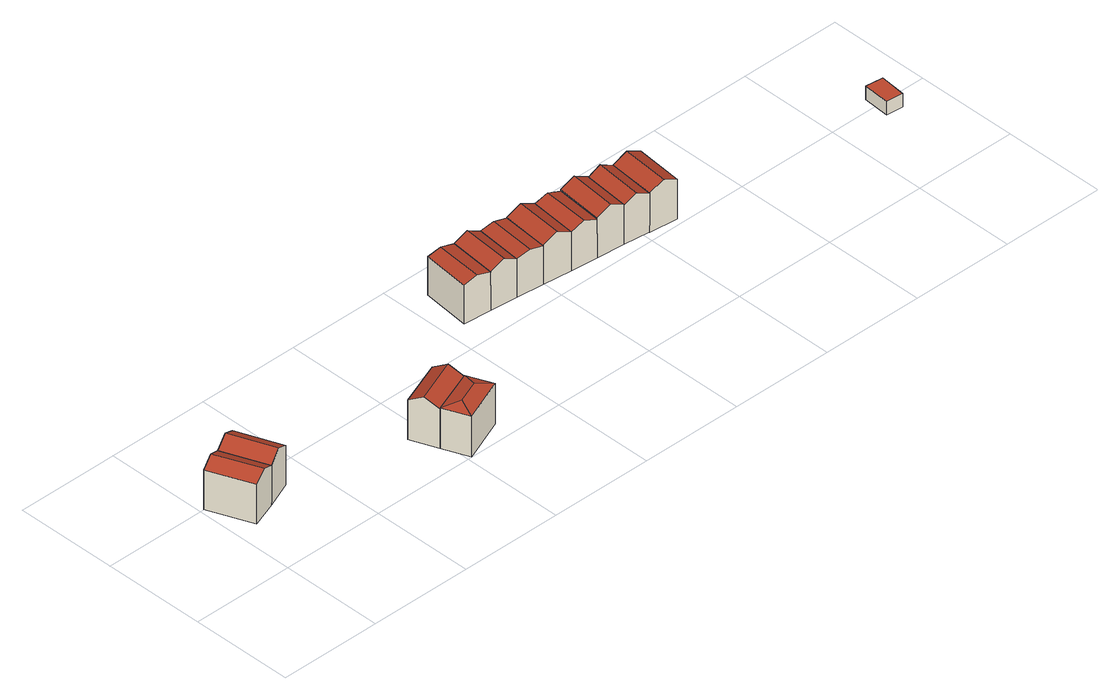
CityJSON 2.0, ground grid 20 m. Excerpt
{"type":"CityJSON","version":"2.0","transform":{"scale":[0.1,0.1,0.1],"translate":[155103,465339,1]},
"CityObjects":{
"building1":{"type":"Building","attributes":{"b3_bag_bag_overlap":0,"b3_bouwlagen":3,"b3_dak_type":"slanted","b3_extrusie":"standard","b3_h_dak_50p":8.94,"b3_h_dak_70p":9.83,"b3_h_dak_max":11.22,"b3_h_dak_min":5.19,"b3_h_maaiveld":1.77,"b3_h_nok":11.43,"b3_is_glas_dak":false,"b3_kas_warenhuis":false,"b3_kwaliteitsindicator":true,"b3_mutatie_ahn3_ahn4":false,"b3_mutatie_ahn4_ahn5":false,"b3_n_nok":2,"b3_n_vlakken":3,"b3_opp_buitenmuur":62.25,"b3_opp_dak_plat":0,"b3_opp_dak_schuin":71.89,"b3_opp_grond":50.16,"b3_opp_scheidingsmuur":131.34,"b3_rmse_lod12":1.87,"b3_rmse_lod13":1.87,"b3_rmse_lod22":0.463,"b3_t_run":41,"b3_val3dity_lod12":"[]","b3_val3dity_lod13":"[]","b3_val3dity_lod22":"[]","b3_volume_lod12":400.43,"b3_volume_lod13":400.43,"b3_volume_lod22":357.15,"geconstateerd":false,"oorspronkelijkbouwjaar":1986,"status":"Pand in gebruik"},"children":["building1-1"]},
"building1-1":{"type":"BuildingPart","parents":["building1"],"geometry":[{"type":"Solid","lod":"2.2","boundaries":[[[[0,1,2,3]],[[4,5,6,7]],[[5,4,1,0]],[[4,7,8,2,1]],[[9,8,7,6]],[[8,9,3,2]],[[9,6,5,0,3]]]],"semantics":{"surfaces":[{"type":"GroundSurface"},{"type":"RoofSurface"},{"type":"WallSurface"}],"values":[[0,1,2,2,1,2,2]]}}]},
"building2":{"type":"Building","attributes":{"b3_bag_bag_overlap":0,"b3_bouwlagen":3,"b3_dak_type":"slanted","b3_extrusie":"standard","b3_h_dak_50p":9.03,"b3_h_dak_70p":9.76,"b3_h_dak_max":11.22,"b3_h_dak_min":5.05,"b3_h_maaiveld":1.75,"b3_h_nok":11.38,"b3_is_glas_dak":false,"b3_kas_warenhuis":false,"b3_kwaliteitsindicator":true,"b3_mutatie_ahn3_ahn4":false,"b3_mutatie_ahn4_ahn5":false,"b3_n_nok":1,"b3_n_vlakken":3,"b3_opp_buitenmuur":113.71,"b3_opp_dak_plat":0,"b3_opp_dak_schuin":79.47,"b3_opp_grond":52.53,"b3_opp_scheidingsmuur":62.95,"b3_rmse_lod12":2.38,"b3_rmse_lod13":2.38,"b3_rmse_lod22":0.837,"b3_t_run":48,"b3_val3dity_lod12":"[]","b3_val3dity_lod13":"[]","b3_val3dity_lod22":"[]","b3_volume_lod12":422.05,"b3_volume_lod13":422.05,"b3_volume_lod22":360.21,"geconstateerd":false,"oorspronkelijkbouwjaar":1986,"status":"Pand in gebruik"},"children":["building2-1"]},
"building2-1":{"type":"BuildingPart","parents":["building2"],"geometry":[{"type":"Solid","lod":"2.2","boundaries":[[[[1,0,10,11]],[[5,4,12,13]],[[4,5,0,1]],[[5,13,14,10,0]],[[15,14,13,12]],[[14,15,11,10]],[[15,12,4,1,11]]]],"semantics":{"surfaces":[{"type":"GroundSurface"},{"type":"RoofSurface"},{"type":"WallSurface"}],"values":[[0,1,2,2,1,2,2]]}}]},
"building3":{"type":"Building","attributes":{"b3_bag_bag_overlap":0,"b3_bouwlagen":3,"b3_dak_type":"slanted","b3_extrusie":"standard","b3_h_dak_50p":8.78,"b3_h_dak_70p":10.04,"b3_h_dak_max":11.35,"b3_h_dak_min":4.93,"b3_h_maaiveld":1.89,"b3_h_nok":11.53,"b3_is_glas_dak":false,"b3_kas_warenhuis":false,"b3_kwaliteitsindicator":true,"b3_mutatie_ahn3_ahn4":false,"b3_mutatie_ahn4_ahn5":false,"b3_n_nok":1,"b3_n_vlakken":2,"b3_opp_buitenmuur":111.55,"b3_opp_dak_plat":0,"b3_opp_dak_schuin":79.59,"b3_opp_grond":52.22,"b3_opp_scheidingsmuur":62.62,"b3_rmse_lod12":2.19,"b3_rmse_lod13":2.19,"b3_rmse_lod22":0.0467,"b3_t_run":45,"b3_val3dity_lod12":"[]","b3_val3dity_lod13":"[]","b3_val3dity_lod22":"[]","b3_volume_lod12":417.37,"b3_volume_lod13":417.37,"b3_volume_lod22":353.97,"geconstateerd":false,"oorspronkelijkbouwjaar":1986,"status":"Pand in gebruik"},"children":["building3-1"]},
"building3-1":{"type":"BuildingPart","parents":["building3"],"geometry":[{"type":"Solid","lod":"2.2","boundaries":[[[[16,17,18,19]],[[20,21,22,17,16]],[[23,22,21,24]],[[22,23,18,17]],[[23,24,25,19,18]],[[20,25,24,21]],[[25,20,16,19]]]],"semantics":{"surfaces":[{"type":"GroundSurface"},{"type":"WallSurface"},{"type":"RoofSurface"}],"values":[[0,1,2,1,1,2,1]]}}]},
"building4":{"type":"Building","attributes":{"b3_bag_bag_overlap":0,"b3_bouwlagen":3,"b3_dak_type":"slanted","b3_extrusie":"standard","b3_h_dak_50p":9.57,"b3_h_dak_70p":10.06,"b3_h_dak_max":11.33,"b3_h_dak_min":4.98,"b3_h_maaiveld":1.9,"b3_h_nok":11.47,"b3_is_glas_dak":false,"b3_kas_warenhuis":false,"b3_kwaliteitsindicator":true,"b3_mutatie_ahn3_ahn4":false,"b3_mutatie_ahn4_ahn5":false,"b3_n_nok":1,"b3_n_vlakken":4,"b3_opp_buitenmuur":52.68,"b3_opp_dak_plat":3.9,"b3_opp_dak_schuin":75.64,"b3_opp_grond":49.98,"b3_opp_scheidingsmuur":125.04,"b3_rmse_lod12":2.27,"b3_rmse_lod13":2.27,"b3_rmse_lod22":0.197,"b3_t_run":31,"b3_val3dity_lod12":"[]","b3_val3dity_lod13":"[]","b3_val3dity_lod22":"[]","b3_volume_lod12":408.25,"b3_volume_lod13":408.25,"b3_volume_lod22":339.85,"geconstateerd":false,"oorspronkelijkbouwjaar":1986,"status":"Pand in gebruik"},"children":["building4-1"]},
"building4-1":{"type":"BuildingPart","parents":["building4"],"geometry":[{"type":"Solid","lod":"2.2","boundaries":[[[[26,27,18,17]],[[28,29,30,31]],[[29,28,27,26]],[[32,28,31]],[[28,32,18,27]],[[33,32,31,30]],[[32,33,17,18]],[[29,33,30]],[[33,29,26,17]]]],"semantics":{"surfaces":[{"type":"GroundSurface"},{"type":"RoofSurface"},{"type":"WallSurface"}],"values":[[0,1,2,1,2,1,2,1,2]]}}]},
"building5":{"type":"Building","attributes":{"b3_bag_bag_overlap":0,"b3_bouwlagen":3,"b3_dak_type":"slanted","b3_extrusie":"standard","b3_h_dak_50p":8.8,"b3_h_dak_70p":9.8,"b3_h_dak_max":11.4,"b3_h_dak_min":5.19,"b3_h_maaiveld":1.96,"b3_h_nok":11.45,"b3_is_glas_dak":false,"b3_kas_warenhuis":false,"b3_kwaliteitsindicator":true,"b3_mutatie_ahn3_ahn4":false,"b3_mutatie_ahn4_ahn5":false,"b3_n_nok":1,"b3_n_vlakken":2,"b3_opp_buitenmuur":46.03,"b3_opp_dak_plat":0,"b3_opp_dak_schuin":75.01,"b3_opp_grond":50,"b3_opp_scheidingsmuur":125.24,"b3_rmse_lod12":2.08,"b3_rmse_lod13":2.08,"b3_rmse_lod22":0.0445,"b3_t_run":27,"b3_val3dity_lod12":"[]","b3_val3dity_lod13":"[]","b3_val3dity_lod22":"[]","b3_volume_lod12":391.27,"b3_volume_lod13":391.27,"b3_volume_lod22":336.63,"geconstateerd":false,"oorspronkelijkbouwjaar":1986,"status":"Pand in gebruik"},"children":["building5-1"]},
"building5-1":{"type":"BuildingPart","parents":["building5"],"geometry":[{"type":"Solid","lod":"2.2","boundaries":[[[[34,35,36,37]],[[38,39,40,41]],[[39,38,35,34]],[[38,41,42,36,35]],[[43,42,41,40]],[[42,43,37,36]],[[43,40,39,34,37]]]],"semantics":{"surfaces":[{"type":"GroundSurface"},{"type":"RoofSurface"},{"type":"WallSurface"}],"values":[[0,1,2,2,1,2,2]]}}]},
"building6":{"type":"Building","attributes":{"b3_bag_bag_overlap":0,"b3_bouwlagen":3,"b3_dak_type":"slanted","b3_extrusie":"standard","b3_h_dak_50p":8.79,"b3_h_dak_70p":9.81,"b3_h_dak_max":11.35,"b3_h_dak_min":5.14,"b3_h_maaiveld":1.96,"b3_h_nok":11.45,"b3_is_glas_dak":false,"b3_kas_warenhuis":false,"b3_kwaliteitsindicator":true,"b3_mutatie_ahn3_ahn4":false,"b3_mutatie_ahn4_ahn5":false,"b3_n_nok":1,"b3_n_vlakken":2,"b3_opp_buitenmuur":45.59,"b3_opp_dak_plat":0,"b3_opp_dak_schuin":74.37,"b3_opp_grond":49.54,"b3_opp_scheidingsmuur":125.25,"b3_rmse_lod12":2.08,"b3_rmse_lod13":2.08,"b3_rmse_lod22":0.0172,"b3_t_run":26,"b3_val3dity_lod12":"[]","b3_val3dity_lod13":"[]","b3_val3dity_lod22":"[]","b3_volume_lod12":389,"b3_volume_lod13":389,"b3_volume_lod22":333.54,"geconstateerd":false,"oorspronkelijkbouwjaar":1986,"status":"Pand in gebruik"},"children":["building6-1"]},
"building6-1":{"type":"BuildingPart","parents":["building6"],"geometry":[{"type":"Solid","lod":"2.2","boundaries":[[[[35,34,44,45]],[[39,38,46,47]],[[38,39,34,35]],[[39,47,48,44,34]],[[49,48,47,46]],[[48,49,45,44]],[[49,46,38,35,45]]]],"semantics":{"surfaces":[{"type":"GroundSurface"},{"type":"RoofSurface"},{"type":"WallSurface"}],"values":[[0,1,2,2,1,2,2]]}}]},
"building7":{"type":"Building","attributes":{"b3_bag_bag_overlap":0,"b3_bouwlagen":3,"b3_dak_type":"slanted","b3_extrusie":"standard","b3_h_dak_50p":8.74,"b3_h_dak_70p":9.78,"b3_h_dak_max":11.38,"b3_h_dak_min":5.13,"b3_h_maaiveld":1.96,"b3_h_nok":11.45,"b3_is_glas_dak":false,"b3_kas_warenhuis":false,"b3_kwaliteitsindicator":true,"b3_mutatie_ahn3_ahn4":false,"b3_mutatie_ahn4_ahn5":false,"b3_n_nok":1,"b3_n_vlakken":2,"b3_opp_buitenmuur":46.05,"b3_opp_dak_plat":0,"b3_opp_dak_schuin":75.33,"b3_opp_grond":50.14,"b3_opp_scheidingsmuur":125.22,"b3_rmse_lod12":2.13,"b3_rmse_lod13":2.13,"b3_rmse_lod22":0.016,"b3_t_run":24,"b3_val3dity_lod12":"[]","b3_val3dity_lod13":"[]","b3_val3dity_lod22":"[]","b3_volume_lod12":393.01,"b3_volume_lod13":393.01,"b3_volume_lod22":337.45,"geconstateerd":false,"oorspronkelijkbouwjaar":1986,"status":"Pand in gebruik"},"children":["building7-1"]},
"building7-1":{"type":"BuildingPart","parents":["building7"],"geometry":[{"type":"Solid","lod":"2.2","boundaries":[[[[45,44,50,51]],[[48,49,52,53]],[[49,48,44,45]],[[48,53,54,50,44]],[[55,54,53,52]],[[54,55,51,50]],[[55,52,49,45,51]]]],"semantics":{"surfaces":[{"type":"GroundSurface"},{"type":"RoofSurface"},{"type":"WallSurface"}],"values":[[0,1,2,2,1,2,2]]}}]},
"building8":{"type":"Building","attributes":{"b3_bag_bag_overlap":0,"b3_bouwlagen":3,"b3_dak_type":"slanted","b3_extrusie":"standard","b3_h_dak_50p":8.83,"b3_h_dak_70p":9.86,"b3_h_dak_max":11.39,"b3_h_dak_min":5.15,"b3_h_maaiveld":1.96,"b3_h_nok":11.44,"b3_is_glas_dak":false,"b3_kas_warenhuis":false,"b3_kwaliteitsindicator":true,"b3_mutatie_ahn3_ahn4":false,"b3_mutatie_ahn4_ahn5":false,"b3_n_nok":2,"b3_n_vlakken":3,"b3_opp_buitenmuur":58.74,"b3_opp_dak_plat":0,"b3_opp_dak_schuin":89.35,"b3_opp_grond":52.33,"b3_opp_scheidingsmuur":125.17,"b3_rmse_lod12":1.89,"b3_rmse_lod13":1.89,"b3_rmse_lod22":0.0527,"b3_t_run":21,"b3_val3dity_lod12":"[]","b3_val3dity_lod13":"[]","b3_val3dity_lod22":"[]","b3_volume_lod12":414.5,"b3_volume_lod13":414.5,"b3_volume_lod22":360.22,"geconstateerd":false,"oorspronkelijkbouwjaar":1986,"status":"Pand in gebruik"},"children":["building8-1"]},
"building8-1":{"type":"BuildingPart","parents":["building8"],"geometry":[{"type":"Solid","lod":"2.2","boundaries":[[[[51,50,56,57]],[[58,59,60,61]],[[59,58,50,51]],[[58,61,62,56,50]],[[63,62,61,60]],[[62,63,57,56]],[[63,60,59,51,57]]]],"semantics":{"surfaces":[{"type":"GroundSurface"},{"type":"RoofSurface"},{"type":"WallSurface"}],"values":[[0,1,2,2,1,2,2]]}}]},
"building9":{"type":"Building","attributes":{"b3_bag_bag_overlap":0,"b3_bouwlagen":3,"b3_dak_type":"slanted","b3_extrusie":"standard","b3_h_dak_50p":8.73,"b3_h_dak_70p":9.76,"b3_h_dak_max":11.38,"b3_h_dak_min":5.15,"b3_h_maaiveld":1.96,"b3_h_nok":11.45,"b3_is_glas_dak":false,"b3_kas_warenhuis":false,"b3_kwaliteitsindicator":true,"b3_mutatie_ahn3_ahn4":false,"b3_mutatie_ahn4_ahn5":false,"b3_n_nok":1,"b3_n_vlakken":2,"b3_opp_buitenmuur":45.77,"b3_opp_dak_plat":0,"b3_opp_dak_schuin":74.99,"b3_opp_grond":49.88,"b3_opp_scheidingsmuur":125.24,"b3_rmse_lod12":2.13,"b3_rmse_lod13":2.13,"b3_rmse_lod22":0.016,"b3_t_run":24,"b3_val3dity_lod12":"[]","b3_val3dity_lod13":"[]","b3_val3dity_lod22":"[]","b3_volume_lod12":392.08,"b3_volume_lod13":392.08,"b3_volume_lod22":335.75,"geconstateerd":false,"oorspronkelijkbouwjaar":1986,"status":"Pand in gebruik"},"children":["building9-1"]},
"building9-1":{"type":"BuildingPart","parents":["building9"],"geometry":[{"type":"Solid","lod":"2.2","boundaries":[[[[57,56,64,65]],[[66,67,68,69]],[[67,66,56,57]],[[66,69,70,64,56]],[[71,70,69,68]],[[70,71,65,64]],[[71,68,67,57,65]]]],"semantics":{"surfaces":[{"type":"GroundSurface"},{"type":"RoofSurface"},{"type":"WallSurface"}],"values":[[0,1,2,2,1,2,2]]}}]},
"building10":{"type":"Building","attributes":{"b3_bag_bag_overlap":0,"b3_bouwlagen":3,"b3_dak_type":"slanted","b3_extrusie":"standard","b3_h_dak_50p":8.99,"b3_h_dak_70p":10.06,"b3_h_dak_max":11.37,"b3_h_dak_min":5.24,"b3_h_maaiveld":1.96,"b3_h_nok":11.46,"b3_is_glas_dak":false,"b3_kas_warenhuis":false,"b3_kwaliteitsindicator":true,"b3_mutatie_ahn3_ahn4":false,"b3_mutatie_ahn4_ahn5":false,"b3_n_nok":2,"b3_n_vlakken":4,"b3_opp_buitenmuur":47.5,"b3_opp_dak_plat":0,"b3_opp_dak_schuin":75.84,"b3_opp_grond":50.58,"b3_opp_scheidingsmuur":125.29,"b3_rmse_lod12":2.14,"b3_rmse_lod13":2.14,"b3_rmse_lod22":0.272,"b3_t_run":27,"b3_val3dity_lod12":"[]","b3_val3dity_lod13":"[]","b3_val3dity_lod22":"[]","b3_volume_lod12":411.05,"b3_volume_lod13":411.05,"b3_volume_lod22":342.36,"geconstateerd":false,"oorspronkelijkbouwjaar":1986,"status":"Pand in gebruik"},"children":["building10-1"]},
"building10-1":{"type":"BuildingPart","parents":["building10"],"geometry":[{"type":"Solid","lod":"2.2","boundaries":[[[[65,64,72,73]],[[74,75,76,77]],[[75,74,64,65]],[[74,77,78,72,64]],[[79,78,77,76]],[[78,79,73,72]],[[79,76,75,65,73]]]],"semantics":{"surfaces":[{"type":"GroundSurface"},{"type":"RoofSurface"},{"type":"WallSurface"}],"values":[[0,1,2,2,1,2,2]]}}]},
"building11":{"type":"Building","attributes":{"b3_bag_bag_overlap":0,"b3_bouwlagen":3,"b3_dak_type":"slanted","b3_extrusie":"standard","b3_h_dak_50p":8.74,"b3_h_dak_70p":9.81,"b3_h_dak_max":11.38,"b3_h_dak_min":5.1,"b3_h_maaiveld":1.95,"b3_h_nok":11.46,"b3_is_glas_dak":false,"b3_kas_warenhuis":false,"b3_kwaliteitsindicator":true,"b3_mutatie_ahn3_ahn4":false,"b3_mutatie_ahn4_ahn5":false,"b3_n_nok":1,"b3_n_vlakken":2,"b3_opp_buitenmuur":44.36,"b3_opp_dak_plat":0,"b3_opp_dak_schuin":72.49,"b3_opp_grond":48.19,"b3_opp_scheidingsmuur":125.34,"b3_rmse_lod12":2.15,"b3_rmse_lod13":2.15,"b3_rmse_lod22":0.0364,"b3_t_run":24,"b3_val3dity_lod12":"[]","b3_val3dity_lod13":"[]","b3_val3dity_lod22":"[]","b3_volume_lod12":379.09,"b3_volume_lod13":379.09,"b3_volume_lod22":324.74,"geconstateerd":false,"oorspronkelijkbouwjaar":1986,"status":"Pand in gebruik"},"children":["building11-1"]},
"building11-1":{"type":"BuildingPart","parents":["building11"],"geometry":[{"type":"Solid","lod":"2.2","boundaries":[[[[80,81,73,72]],[[82,83,84,85]],[[83,82,81,80]],[[82,85,86,73,81]],[[87,86,85,84]],[[86,87,72,73]],[[87,84,83,80,72]]]],"semantics":{"surfaces":[{"type":"GroundSurface"},{"type":"RoofSurface"},{"type":"WallSurface"}],"values":[[0,1,2,2,1,2,2]]}}]},
"building12":{"type":"Building","attributes":{"b3_bag_bag_overlap":0,"b3_bouwlagen":3,"b3_dak_type":"slanted","b3_extrusie":"standard","b3_h_dak_50p":9.06,"b3_h_dak_70p":9.86,"b3_h_dak_max":11.38,"b3_h_dak_min":5.1,"b3_h_maaiveld":1.93,"b3_h_nok":11.45,"b3_is_glas_dak":false,"b3_kas_warenhuis":false,"b3_kwaliteitsindicator":true,"b3_mutatie_ahn3_ahn4":false,"b3_mutatie_ahn4_ahn5":false,"b3_n_nok":1,"b3_n_vlakken":4,"b3_opp_buitenmuur":58.58,"b3_opp_dak_plat":6.83,"b3_opp_dak_schuin":86.34,"b3_opp_grond":52.66,"b3_opp_scheidingsmuur":126.86,"b3_rmse_lod12":1.93,"b3_rmse_lod13":1.93,"b3_rmse_lod22":0.232,"b3_t_run":29,"b3_val3dity_lod12":"[]","b3_val3dity_lod13":"[]","b3_val3dity_lod22":"[]","b3_volume_lod12":418.46,"b3_volume_lod13":418.46,"b3_volume_lod22":363.3,"geconstateerd":false,"oorspronkelijkbouwjaar":1986,"status":"Pand in gebruik"},"children":["building12-1"]},
"building12-1":{"type":"BuildingPart","parents":["building12"],"geometry":[{"type":"Solid","lod":"2.2","boundaries":[[[[88,89,90,91]],[[92,93,94,95]],[[93,92,89,88]],[[92,95,96,90,89]],[[97,96,95,94]],[[96,97,91,90]],[[97,94,93,88,91]]]],"semantics":{"surfaces":[{"type":"GroundSurface"},{"type":"RoofSurface"},{"type":"WallSurface"}],"values":[[0,1,2,2,1,2,2]]}}]},
"building13":{"type":"Building","attributes":{"b3_dak_type":"horizontal","b3_extrusie":"standard","b3_h_dak_50p":4.47,"b3_h_dak_70p":4.48,"b3_h_dak_max":4.54,"b3_h_dak_min":4.44,"b3_h_maaiveld":1.82,"b3_is_glas_dak":false,"b3_kas_warenhuis":false,"b3_kwaliteitsindicator":true,"b3_mutatie_ahn3_ahn4":false,"b3_mutatie_ahn4_ahn5":false,"b3_n_nok":0,"b3_n_vlakken":1,"b3_opp_buitenmuur":45.04,"b3_opp_dak_plat":17.12,"b3_opp_dak_schuin":0,"b3_opp_grond":17.12,"b3_opp_scheidingsmuur":0,"b3_rmse_lod12":0.0528,"b3_rmse_lod13":0.0528,"b3_rmse_lod22":0.0524,"b3_t_run":15,"b3_val3dity_lod12":"[]","b3_val3dity_lod13":"[]","b3_val3dity_lod22":"[]","b3_volume_lod12":45.54,"b3_volume_lod13":45.54,"b3_volume_lod22":45.46,"geconstateerd":false,"oorspronkelijkbouwjaar":1983,"status":"Pand in gebruik"},"children":["building13-1"]},
"building13-1":{"type":"BuildingPart","parents":["building13"],"geometry":[{"type":"Solid","lod":"2.2","boundaries":[[[[98,99,100,101]],[[102,103,104,105]],[[105,104,99,98]],[[104,103,100,99]],[[103,102,101,100]],[[102,105,98,101]]]],"semantics":{"surfaces":[{"type":"GroundSurface"},{"type":"RoofSurface"},{"type":"WallSurface"}],"values":[[0,1,2,2,2,2]]}}]}
},
"vertices":[
[59,221,8],[94,134,8],[43,115,8],[9,201,8],[94,134,88],[59,221,88],[34,211,101],[69,124,101],[43,115,88],[9,201,88],
[112,242,8],[146,155,8],[120,145,103],[86,231,103],[112,242,88],[146,155,88],
[453,137,9],[473,84,9],[387,51,9],[366,103,9],[453,137,89],[463,111,104],[473,84,89],[387,51,89],[377,77,104],[366,103,89],
[493,35,9],[407,0,9],[407,0,91],[493,35,91],[462,51,99],[419,34,99],[387,51,91],[473,84,91],
[699,341,10],[690,248,10],[636,253,10],[646,346,10],[690,248,88],[699,341,88],[672,343,95],[663,251,95],[636,253,88],[646,346,88],
[752,335,10],[743,243,10],[717,245,102],[725,338,102],[752,335,88],[743,243,88],
[805,330,10],[797,238,10],[770,240,94],[779,333,94],[805,330,88],[797,238,88],
[862,325,10],[853,232,10],[805,330,89],[797,238,89],[825,235,103],[834,328,103],[862,325,89],[853,232,89],
[915,320,10],[906,227,10],[862,325,88],[853,232,88],[880,230,98],[888,322,98],[915,320,88],[906,227,88],
[969,314,10],[960,222,10],[915,320,91],[906,227,91],[933,224,105],[942,317,105],[969,314,91],[960,222,91],
[1021,309,10],[1012,217,10],[1012,217,88],[1021,309,88],[995,312,102],[986,219,102],[960,222,88],[969,314,88],
[1012,217,9],[1021,309,9],[1077,304,9],[1068,211,9],[1021,309,89],[1012,217,89],[1040,214,103],[1049,307,103],[1077,304,89],[1068,211,89],
[1498,224,8],[1532,220,8],[1526,169,8],[1494,172,8],[1494,172,35],[1526,169,35],[1532,220,35],[1498,224,35]
]}
